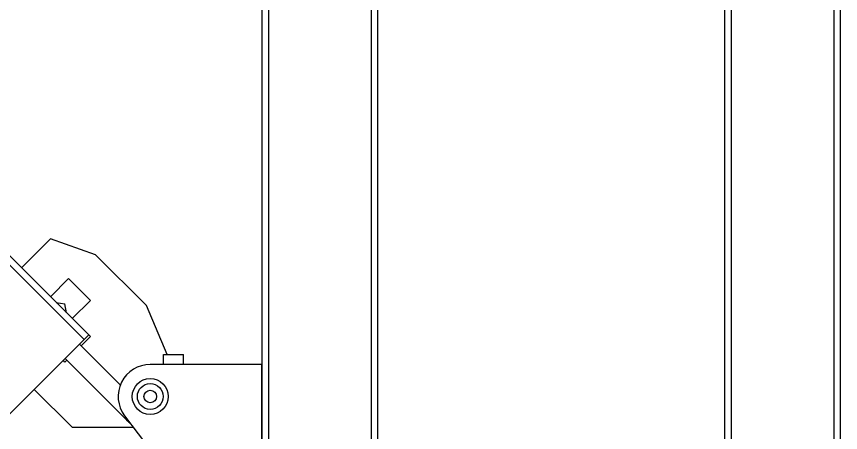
# Model space of a CAD drawing. Extents: x 1060579 to 1383165, y 581819 to 1037910.
# Drawn here: x 1267443 to 1268904, y 853646 to 854384 of the extents above; entities that cross this region are included whole.
import ezdxf

# ---------------------------------------------------------------- set-up
doc = ezdxf.new("R2010")
doc.units = 0
doc.header["$LTSCALE"] = 1000
doc.header["$MEASUREMENT"] = 0
doc.layers.add('02___PRT_ALL_AXES', color=7, linetype='Continuous')

msp = doc.modelspace()

# ---------------------------------------------------------------- linework, layer by layer
at = {"color": 0, "linetype": 'Continuous'}
for p, q in [((1268710.3, 853224.7), (1268710.3, 855745.4)), ((1268892.4, 853224.7), (1268892.4, 855745.4)), ((1268698.9, 853340.8), (1268698.9, 855653.8)), ((1268903.8, 853340.8), (1268903.8, 855653.8)), ((1267709.8, 853784.2), (1267673, 853870.7)), ((1267703.1, 853766.4), (1267703.1, 853784.2)), ((1267703.1, 853784.2), (1267739, 853784.2)), ((1267739, 853766.4), (1267739, 853784.2)), ((1267877.8, 853766.4), (1267679.8, 853766.4)), ((1267877.8, 853345.9), (1267877.8, 853766.4)), ((1267634.4, 853675.2), (1267857.3, 853379.6))]:
    msp.add_line(p, q, dxfattribs=at)
at = {"color": 7, "linetype": 'Continuous'}
for p, q in [((1265727.3, 855662), (1267573.6, 853815.8)), ((1265719.3, 855654), (1267562.6, 853810.7)), ((1267877.9, 855569.5), (1267877.9, 852534.3)), ((1267889.3, 855569.5), (1267889.3, 852534.3)), ((1268071.4, 855569.5), (1268071.4, 852534.3)), ((1268082.8, 855569.5), (1268082.8, 852534.3)), ((1267502.8, 853989.5), (1267451.3, 853938)), ((1267583, 853960.8), (1267502.8, 853989.5)), ((1267673, 853870.7), (1267583, 853960.8)), ((1267502.8, 853886.5), (1267535, 853918.7)), ((1267535, 853918.7), (1267573.6, 853880.1)), ((1267573.6, 853880.1), (1267541.4, 853847.9)), ((1267570.6, 853818.7), (1267425.8, 853673.9)), ((1267554.2, 853802.3), (1267627, 853729.5)), ((1267528.8, 853776.9), (1267638, 853667.7)), ((1267528.5, 853770.7), (1267525.6, 853773.7)), ((1267474.1, 853722.2), (1267541.4, 853654.9)), ((1267541.4, 853654.9), (1267649.8, 853654.9))]:
    msp.add_line(p, q, dxfattribs=at)
at = {"color": 0, "linetype": 'Continuous'}
msp.add_circle((1267679.8, 853709.5), 11.1, dxfattribs=at)
for radius, start, end in [(56.9, 90, 217.0107), (59.2, 225, 232.0323)]:
    msp.add_arc((1267679.8, 853709.5), radius, start, end, dxfattribs=at)
at = {"layer": '02___PRT_ALL_AXES', "color": 7, "linetype": 'Continuous'}
for p, q in [((1267512.9, 853876.4), (1267528.5, 853873.7)), ((1267531.3, 853858), (1267528.5, 853873.7)), ((1267573.6, 853815.8), (1267557.2, 853799.3)), ((1267531.8, 853773.9), (1267528.5, 853770.7))]:
    msp.add_line(p, q, dxfattribs=at)
at = {"layer": '02___PRT_ALL_AXES', "color": 0, "linetype": 'Continuous'}
for radius in [31.9, 22.8]:
    msp.add_circle((1267679.8, 853709.5), radius, dxfattribs=at)

doc.saveas('drawing.dxf')
